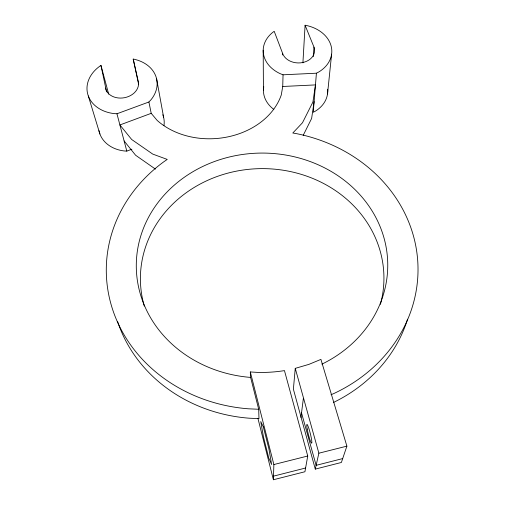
<?xml version="1.0" encoding="UTF-8"?>
<svg xmlns="http://www.w3.org/2000/svg" width="505" height="505" viewBox="0 0 505 505"><rect width="100%" height="100%" fill="white"/><g stroke="black" fill="none" stroke-linecap="round" stroke-linejoin="round"><path stroke-width="0.76" d="M282.592 54.982L282.63 53.423L274.221 31.329L273.47 31.821A34.315 26.494 1.4 0 0 280.142 73.654L283.046 74.803L316.414 73.206L318.8 71.962A34.315 26.494 1.4 0 0 331.072 45.822A34.315 26.494 1.4 0 0 306.062 25.401L305.089 25.25L302.912 62.872M138.585 84.133L133.213 59.098L134.185 59.255A35.3 27.529 -10.1 0 1 150.951 99.813L148.906 101.997L151.21 113.335L157.181 120.436A72.082 56.819 -4.2 0 0 227.597 136.937A72.082 56.819 -4.2 0 0 281.272 94.972L282.737 86.481L283.046 74.803M273.401 479.75L273.868 464.543L250.31 371.951L257.222 372.374A127.815 113.739 -0.7 0 0 283.564 370.752L284.448 370.582L307.741 456.009L304.925 471.746L273.401 479.75L257.979 418.563M313.289 56.592L313.984 47.148L305.089 25.25M316.414 73.206L313.245 112.28L315.48 111.087A32.15 25.553 1.6 0 0 327.631 89.265M295.255 368.366L293.386 389.178L315.278 469.107L341.38 462.479L346.891 446.142L320.921 359.39L308.94 364.358L295.255 368.366L318.87 453.2L315.278 469.107M327.524 93.949L331.615 54.168M300.942 417.452L303.385 398.3M314.11 101.638L311.623 118.46L303.215 135.321M108.676 94.094L100.968 65.448L100.141 65.966A35.3 27.529 -10.1 0 0 87.838 94.523A35.3 27.529 -10.1 0 0 114.023 113.587L116.952 113.77L148.906 101.997M321.868 364.111L323.755 363.234A125.739 112.388 -0.6 0 0 346.821 182.299A125.739 112.388 -0.6 0 0 147.359 219.587A125.739 112.388 -0.6 0 0 248.757 377.254L250.6 377.368L258.699 409.265L258.983 418.645L249.129 418.197A150.945 136.23 -0.6 0 1 117.684 321.78M331.021 394.74L333.597 393.641A155.868 139.513 -0.6 0 0 416.789 251.957A155.868 139.513 -0.6 0 0 296.839 133.718L292.805 133.011L302.482 122.753L312.923 102.01L315.467 84.909L282.737 86.481M98.967 130.637A33.014 26.481 -10.6 0 0 124.066 150.938L126.805 151.115L131.893 149.19M151.21 113.335L119.906 124.962L131.698 139.519L152.744 154.094L167.237 159.422L163.917 161.701A155.868 139.513 -0.6 0 0 113.114 310.96A155.868 139.513 -0.6 0 0 248.492 408.81L258.699 409.265M273.502 476.146L305.582 468.015M342.68 458.591L316.124 465.339L301.523 412.894M273.868 464.543L307.741 456.009M318.87 453.2L346.891 446.142M155.452 169.112L135.618 155.25L124.123 140.952M88.312 95.963L99.902 134.002M100.968 65.448L106.555 91.866M116.952 113.77L126.805 151.115M133.213 59.098L138.623 83.06M156.556 78.629L163.645 117.381M250.31 371.951L250.6 377.368M263.193 50.21L263.433 90.079M162.825 114.742A33.014 26.481 -10.6 0 1 163.967 125.682M138.301 81.545A16.709 13.023 -10.1 0 1 124.666 97.673A16.709 13.023 -10.1 0 1 105.532 88.091M273.817 109.402A32.15 25.553 1.6 0 1 263.774 86.759M313.984 47.148A16.255 12.543 1.5 0 1 302.621 62.544A16.255 12.543 1.5 0 1 282.63 53.423M144.272 306.074A121.768 109.755 -0.6 0 1 261.445 168.626A121.768 109.755 -0.6 0 1 380.41 304.363M407.567 319.192A150.945 136.23 -0.6 0 1 333.332 402.529M263.332 426.864L260.744 421.53L263.484 437.071L268.811 458.187L271.621 464.499L268.887 448.737L263.332 426.864M307.191 429.086A9.664 1.048 75.9 0 0 311.617 443.188A9.664 1.048 75.9 0 0 309.079 429.155A9.664 1.048 75.9 0 0 307.191 429.086"/></g></svg>
